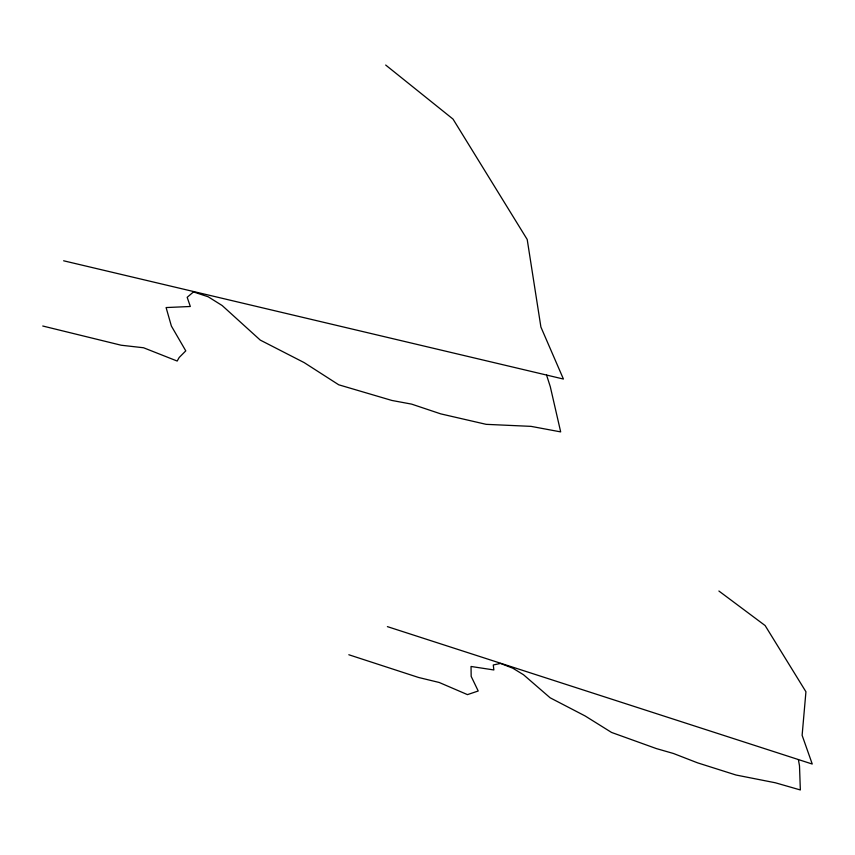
<?xml version="1.0" encoding="UTF-8"?>
<svg xmlns="http://www.w3.org/2000/svg" width="855" height="855" viewBox="0 0 855 855"><rect width="100%" height="100%" fill="white"/><g stroke="black" fill="none" stroke-linecap="round" stroke-linejoin="round"><path stroke-width="1.28" d="M42.75 326.012L121.175 345.228L143.555 347.761L177.188 361.045L179.176 357.497L185.781 350.871L171.385 326.054L166.094 307.565L190.323 306.485L187.181 297.316L193.497 291.918L208.193 296.792L222.161 305.534L260.251 340.087L304.209 362.627L338.73 384.793L391.868 400.45L411.629 404.126L440.71 413.863L486.153 424.337L531.051 426.367L560.677 431.893L550.299 386.706L546.559 375.056M63.623 260.786L563.424 379.043L540.905 327.059L527.204 239.475L453.022 119.091L385.68 65.044M348.819 654.748L418.619 677.491L439.192 682.472L467.471 694.623L478.212 690.99L471.169 676.38L471.041 666.473L493.859 669.957L493.271 664.987L500.474 663.427L512.808 668.204L523.506 674.734L550.128 697.787L585.119 715.956L611.56 732.446L656.373 748.585L673.419 753.479L697.53 762.831L736.005 775.015L775.346 782.774L800.344 789.956L799.5 765.856L798.378 759.55M387.401 626.63L812.25 764.039L802.118 735.321L805.934 691.77L765.118 625.539L718.895 591.019"/></g></svg>
